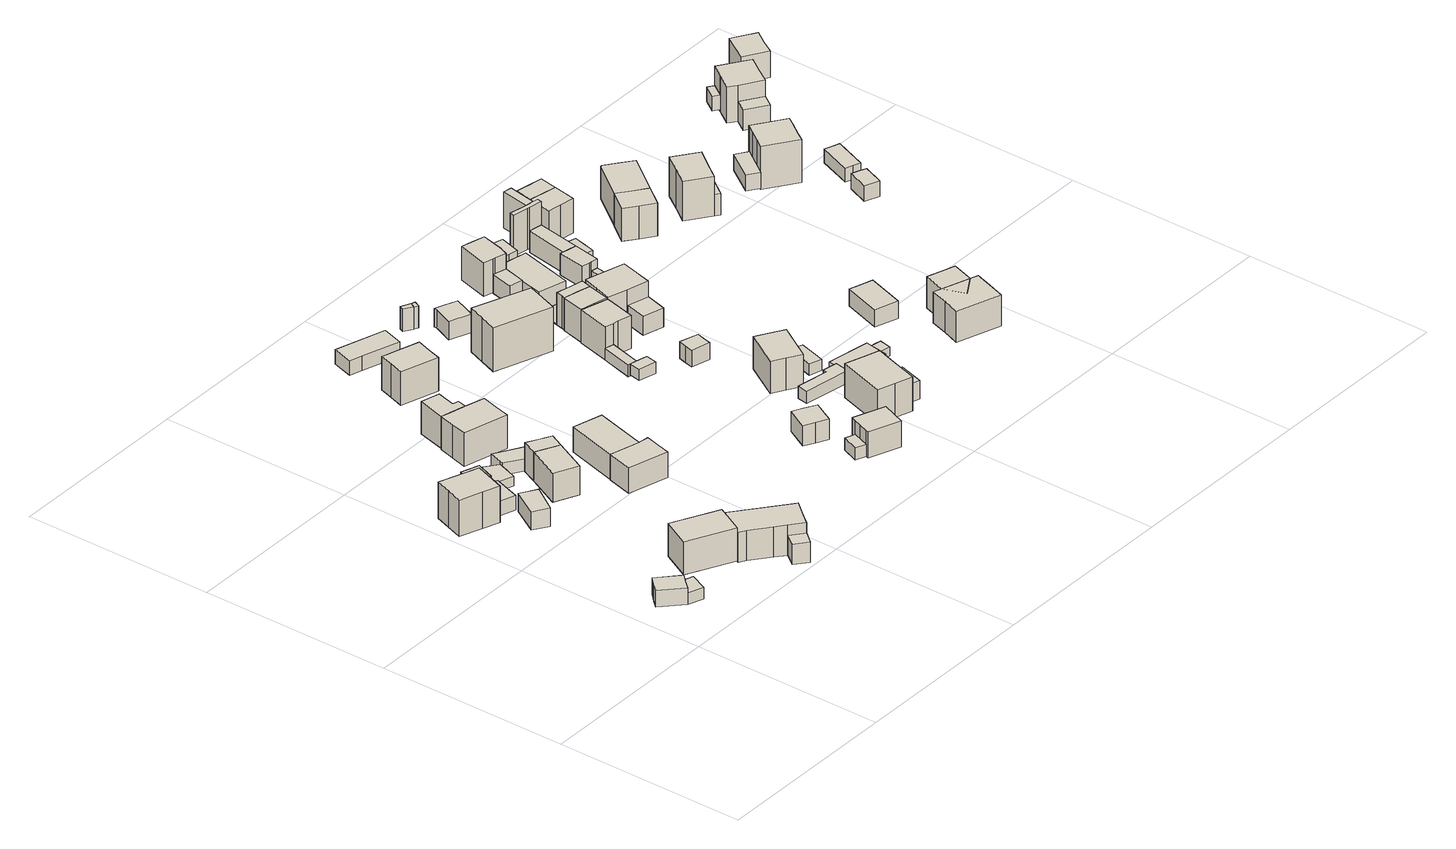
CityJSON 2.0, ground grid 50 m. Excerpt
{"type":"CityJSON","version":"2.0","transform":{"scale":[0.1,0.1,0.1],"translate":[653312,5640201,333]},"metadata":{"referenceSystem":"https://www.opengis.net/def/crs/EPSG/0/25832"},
"CityObjects":{
"building1":{"type":"Building","attributes":{"Gemeindeschluessel":"16071059","function":"31001_9998"},"address":[{"country":"Deutschland","locality":"Nauendorf"}],"children":["building1-1","building1-2"]},
"building1-1":{"type":"BuildingPart","attributes":{"BezugspunktDach":"1000","measuredHeight":4.4},"parents":["building1"],"geometry":[{"type":"Solid","lod":"1","boundaries":[[[[0,1,2,3,4,5]],[[6,7,8,9,10,11]],[[6,11,5,4]],[[7,6,4,3]],[[8,7,3,2]],[[9,8,2,1]],[[10,9,1,0]],[[11,10,0,5]]]]}]},
"building1-2":{"type":"BuildingPart","attributes":{"BezugspunktDach":"1000","measuredHeight":3.12},"parents":["building1"],"geometry":[{"type":"Solid","lod":"1","boundaries":[[[[12,13,14,15]],[[8,16,17,10]],[[8,10,15,14]],[[16,8,14,13]],[[17,16,13,12]],[[10,17,12,15]]]]}]},
"building2":{"type":"Building","attributes":{"Gemeindeschluessel":"16071059","BezugspunktDach":"1000","function":"31001_1000","measuredHeight":9.68},"address":[{"country":"Deutschland","locality":"Nauendorf"},{"country":"Deutschland","locality":"Nauendorf","thoroughfareNumber":"64","thoroughfareName":"Im Dorfe"}],"geometry":[{"type":"Solid","lod":"1","boundaries":[[[[18,19,20,21,22,23,24]],[[25,26,27,28,29,30,31]],[[25,31,24,23]],[[26,25,23,22]],[[27,26,22,21]],[[28,27,21,20]],[[29,28,20,19]],[[30,29,19,18]],[[31,30,18,24]]]]}]},
"building3":{"type":"Building","attributes":{"Gemeindeschluessel":"16071059","BezugspunktDach":"1000","function":"31001_1000","measuredHeight":8.78},"address":[{"country":"Deutschland","locality":"Nauendorf"},{"country":"Deutschland","locality":"Nauendorf","thoroughfareNumber":"36","thoroughfareName":"Im Dorfe"}],"geometry":[{"type":"Solid","lod":"1","boundaries":[[[[32,33,34,35]],[[36,37,38,39]],[[36,39,35,34]],[[37,36,34,33]],[[38,37,33,32]],[[39,38,32,35]]]]}]},
"building4":{"type":"Building","attributes":{"Gemeindeschluessel":"16071059","BezugspunktDach":"1000","function":"31001_1310","measuredHeight":4.95},"address":[{"country":"Deutschland","locality":"Nauendorf"}],"geometry":[{"type":"Solid","lod":"1","boundaries":[[[[40,41,42,43,44]],[[45,46,47,48,49]],[[45,49,44,43]],[[46,45,43,42]],[[47,46,42,41]],[[48,47,41,40]],[[49,48,40,44]]]]}]},
"building5":{"type":"Building","attributes":{"Gemeindeschluessel":"16071059","BezugspunktDach":"1000","function":"31001_9998","measuredHeight":3.92},"address":[{"country":"Deutschland","locality":"Nauendorf"}],"geometry":[{"type":"Solid","lod":"1","boundaries":[[[[50,51,52,53,54]],[[55,56,57,58,59]],[[55,59,54,53]],[[56,55,53,52]],[[57,56,52,51]],[[58,57,51,50]],[[59,58,50,54]]]]}]},
"building6":{"type":"Building","attributes":{"Gemeindeschluessel":"16071059","BezugspunktDach":"1000","function":"31001_9998","measuredHeight":3.1},"address":[{"country":"Deutschland","locality":"Nauendorf"}],"geometry":[{"type":"Solid","lod":"1","boundaries":[[[[60,61,62,63]],[[64,65,66,67]],[[64,67,63,62]],[[65,64,62,61]],[[66,65,61,60]],[[67,66,60,63]]]]}]},
"building7":{"type":"Building","attributes":{"Gemeindeschluessel":"16071059","function":"31001_9998"},"address":[{"country":"Deutschland","locality":"Nauendorf"},{"country":"Deutschland","locality":"Nauendorf","thoroughfareNumber":"37","thoroughfareName":"Im Dorfe"}],"children":["building7-1","building7-2"]},
"building7-1":{"type":"BuildingPart","attributes":{"BezugspunktDach":"1000","measuredHeight":8.12},"parents":["building7"],"geometry":[{"type":"Solid","lod":"1","boundaries":[[[[68,69,70,71,72,73,74,75,76,77,78]],[[79,80,81,82,83,84,85,86,87,88,89]],[[79,89,78,77]],[[80,79,77,76]],[[81,80,76,75]],[[82,81,75,74]],[[83,82,74,73]],[[84,83,73,72]],[[85,84,72,71]],[[86,85,71,70]],[[87,86,70,69]],[[88,87,69,68]],[[89,88,68,78]]]]}]},
"building7-2":{"type":"BuildingPart","attributes":{"BezugspunktDach":"1000","measuredHeight":5.4},"parents":["building7"],"geometry":[{"type":"Solid","lod":"1","boundaries":[[[[90,91,92,93]],[[86,85,94,95]],[[86,95,93,92]],[[85,86,92,91]],[[94,85,91,90]],[[95,94,90,93]]]]}]},
"building8":{"type":"Building","attributes":{"Gemeindeschluessel":"16071059","BezugspunktDach":"1000","function":"31001_9998","measuredHeight":2.57},"address":[{"country":"Deutschland","locality":"Nauendorf"}],"geometry":[{"type":"Solid","lod":"1","boundaries":[[[[96,97,98,99,100,101]],[[66,65,102,103,104,105]],[[66,105,101,100]],[[65,66,100,99]],[[102,65,99,98]],[[103,102,98,97]],[[104,103,97,96]],[[105,104,96,101]]]]}]},
"building9":{"type":"Building","attributes":{"Gemeindeschluessel":"16071059","BezugspunktDach":"1000","function":"31001_1000","measuredHeight":7.71},"address":[{"country":"Deutschland","locality":"Nauendorf"},{"country":"Deutschland","locality":"Nauendorf","thoroughfareNumber":"34","thoroughfareName":"Im Dorfe"}],"geometry":[{"type":"Solid","lod":"1","boundaries":[[[[106,107,108,109,110]],[[111,112,113,114,115]],[[111,115,110,109]],[[112,111,109,108]],[[113,112,108,107]],[[114,113,107,106]],[[115,114,106,110]]]]}]},
"building10":{"type":"Building","attributes":{"Gemeindeschluessel":"16071059","BezugspunktDach":"1000","function":"31001_1000","measuredHeight":7.71},"address":[{"country":"Deutschland","locality":"Nauendorf"}],"geometry":[{"type":"Solid","lod":"1","boundaries":[[[[108,107,116,117,118,119,109]],[[120,121,122,123,113,112,111]],[[120,111,109,119]],[[121,120,119,118]],[[122,121,118,117]],[[123,122,117,116]],[[113,123,116,107]],[[112,113,107,108]],[[111,112,108,109]]]]}]},
"building11":{"type":"Building","attributes":{"Gemeindeschluessel":"16071059","BezugspunktDach":"1000","function":"31001_9998","measuredHeight":3.24},"address":[{"country":"Deutschland","locality":"Nauendorf"}],"geometry":[{"type":"Solid","lod":"1","boundaries":[[[[124,125,126,127,128,129]],[[130,131,132,133,134,135]],[[130,135,129,128]],[[131,130,128,127]],[[132,131,127,126]],[[133,132,126,125]],[[134,133,125,124]],[[135,134,124,129]]]]}]},
"building12":{"type":"Building","attributes":{"Gemeindeschluessel":"16071059","BezugspunktDach":"1000","function":"31001_9998","measuredHeight":8.87},"address":[{"country":"Deutschland","locality":"Nauendorf"},{"country":"Deutschland","locality":"Nauendorf","thoroughfareNumber":"60","thoroughfareName":"Im Dorfe"}],"geometry":[{"type":"Solid","lod":"1","boundaries":[[[[136,137,138,139,140,141,142]],[[143,144,145,146,147,148,149]],[[143,149,142,141]],[[144,143,141,140]],[[145,144,140,139]],[[146,145,139,138]],[[147,146,138,137]],[[148,147,137,136]],[[149,148,136,142]]]]}]},
"building13":{"type":"Building","attributes":{"Gemeindeschluessel":"16071059","BezugspunktDach":"1000","function":"31001_9998","measuredHeight":8.6},"address":[{"country":"Deutschland","locality":"Nauendorf"}],"geometry":[{"type":"Solid","lod":"1","boundaries":[[[[150,139,151,152,153,154,155,140]],[[156,157,158,159,160,161,162,163]],[[156,163,140,155]],[[157,156,155,154]],[[158,157,154,153]],[[159,158,153,152]],[[160,159,152,151]],[[161,160,151,139]],[[162,161,139,150]],[[163,162,150,140]]]]}]},
"building14":{"type":"Building","attributes":{"Gemeindeschluessel":"16071059","BezugspunktDach":"1000","function":"31001_3072","measuredHeight":6.75},"address":[{"country":"Deutschland","locality":"Nauendorf"}],"geometry":[{"type":"Solid","lod":"1","boundaries":[[[[164,165,166,167,168,169]],[[170,171,172,173,174,175]],[[170,175,169,168]],[[171,170,168,167]],[[172,171,167,166]],[[173,172,166,165]],[[174,173,165,164]],[[175,174,164,169]]]]}]},
"building15":{"type":"Building","attributes":{"Gemeindeschluessel":"16071059","BezugspunktDach":"1000","function":"31001_9998","measuredHeight":6.71},"address":[{"country":"Deutschland","locality":"Nauendorf"}],"geometry":[{"type":"Solid","lod":"1","boundaries":[[[[167,176,177,168]],[[178,179,180,181]],[[178,181,168,177]],[[179,178,177,176]],[[180,179,176,167]],[[181,180,167,168]]]]}]},
"building16":{"type":"Building","attributes":{"Gemeindeschluessel":"16071059","function":"31001_9998"},"address":[{"country":"Deutschland","locality":"Nauendorf"},{"country":"Deutschland","locality":"Nauendorf","thoroughfareNumber":"59","thoroughfareName":"Im Dorfe"}],"children":["building16-1","building16-2"]},
"building16-1":{"type":"BuildingPart","attributes":{"BezugspunktDach":"1000","measuredHeight":8.9},"parents":["building16"],"geometry":[{"type":"Solid","lod":"1","boundaries":[[[[182,183,184,185,186,187,188,189]],[[190,191,192,193,194,195,196,197]],[[190,197,189,188]],[[191,190,188,187]],[[192,191,187,186]],[[193,192,186,185]],[[194,193,185,184]],[[195,194,184,183]],[[196,195,183,182]],[[197,196,182,189]]]]}]},
"building16-2":{"type":"BuildingPart","attributes":{"BezugspunktDach":"1000","measuredHeight":4.1},"parents":["building16"],"geometry":[{"type":"Solid","lod":"1","boundaries":[[[[198,199,200,201]],[[202,203,194,193]],[[202,193,201,200]],[[203,202,200,199]],[[194,203,199,198]],[[193,194,198,201]]]]}]},
"building17":{"type":"Building","attributes":{"Gemeindeschluessel":"16071059","BezugspunktDach":"1000","function":"31001_9998","measuredHeight":3.93},"address":[{"country":"Deutschland","locality":"Nauendorf"}],"geometry":[{"type":"Solid","lod":"1","boundaries":[[[[204,205,206,207,208]],[[209,210,211,212,213]],[[209,213,208,207]],[[210,209,207,206]],[[211,210,206,205]],[[212,211,205,204]],[[213,212,204,208]]]]}]},
"building18":{"type":"Building","attributes":{"Gemeindeschluessel":"16071059","BezugspunktDach":"1000","function":"31001_9998","measuredHeight":3.26},"address":[{"country":"Deutschland","locality":"Nauendorf"}],"geometry":[{"type":"Solid","lod":"1","boundaries":[[[[214,215,216,217]],[[218,219,220,221]],[[218,221,217,216]],[[219,218,216,215]],[[220,219,215,214]],[[221,220,214,217]]]]}]},
"building19":{"type":"Building","attributes":{"Gemeindeschluessel":"16071059","BezugspunktDach":"1000","function":"31001_9998","measuredHeight":5.38},"address":[{"country":"Deutschland","locality":"Nauendorf"}],"geometry":[{"type":"Solid","lod":"1","boundaries":[[[[222,223,224,225,226,227]],[[228,229,230,231,232,233]],[[228,233,227,226]],[[229,228,226,225]],[[230,229,225,224]],[[231,230,224,223]],[[232,231,223,222]],[[233,232,222,227]]]]}]},
"building20":{"type":"Building","attributes":{"Gemeindeschluessel":"16071059","BezugspunktDach":"1000","function":"31001_9998","measuredHeight":7.01},"address":[{"country":"Deutschland","locality":"Nauendorf"}],"geometry":[{"type":"Solid","lod":"1","boundaries":[[[[234,235,236,237,238,239,240,241]],[[242,243,244,245,246,247,248,249]],[[242,249,241,240]],[[243,242,240,239]],[[244,243,239,238]],[[245,244,238,237]],[[246,245,237,236]],[[247,246,236,235]],[[248,247,235,234]],[[249,248,234,241]]]]}]},
"building21":{"type":"Building","attributes":{"Gemeindeschluessel":"16071059","BezugspunktDach":"1000","function":"31001_9998","measuredHeight":6},"address":[{"country":"Deutschland","locality":"Nauendorf"}],"geometry":[{"type":"Solid","lod":"1","boundaries":[[[[250,251,252,253]],[[254,255,256,257]],[[254,257,253,252]],[[255,254,252,251]],[[256,255,251,250]],[[257,256,250,253]]]]}]},
"building22":{"type":"Building","attributes":{"Gemeindeschluessel":"16071059","BezugspunktDach":"1000","function":"31001_9998","measuredHeight":11.65},"address":[{"country":"Deutschland","locality":"Nauendorf"},{"country":"Deutschland","locality":"Nauendorf","thoroughfareNumber":"27","thoroughfareName":"Karl-Lippold-Straße"}],"geometry":[{"type":"Solid","lod":"1","boundaries":[[[[258,259,260,261,262]],[[263,264,265,266,267]],[[263,267,262,261]],[[264,263,261,260]],[[265,264,260,259]],[[266,265,259,258]],[[267,266,258,262]]]]}]},
"building23":{"type":"Building","attributes":{"Gemeindeschluessel":"16071059","BezugspunktDach":"1000","function":"31001_1000","measuredHeight":5.96},"address":[{"country":"Deutschland","locality":"Nauendorf"}],"geometry":[{"type":"Solid","lod":"1","boundaries":[[[[268,269,251,250]],[[270,271,272,273]],[[270,273,250,251]],[[271,270,251,269]],[[272,271,269,268]],[[273,272,268,250]]]]}]},
"building24":{"type":"Building","attributes":{"Gemeindeschluessel":"16071059","BezugspunktDach":"1000","function":"31001_9998","measuredHeight":3},"address":[{"country":"Deutschland","locality":"Nauendorf"}],"geometry":[{"type":"Solid","lod":"1","boundaries":[[[[274,275,276,277,278]],[[279,280,281,282,283]],[[279,283,278,277]],[[280,279,277,276]],[[281,280,276,275]],[[282,281,275,274]],[[283,282,274,278]]]]}]},
"building25":{"type":"Building","attributes":{"Gemeindeschluessel":"16071059","BezugspunktDach":"1000","function":"31001_1310","measuredHeight":4.99},"address":[{"country":"Deutschland","locality":"Nauendorf"}],"geometry":[{"type":"Solid","lod":"1","boundaries":[[[[284,285,286,287,288,289]],[[290,291,292,293,294,295]],[[290,295,289,288]],[[291,290,288,287]],[[292,291,287,286]],[[293,292,286,285]],[[294,293,285,284]],[[295,294,284,289]]]]}]},
"building26":{"type":"Building","attributes":{"Gemeindeschluessel":"16071059","BezugspunktDach":"1000","function":"31001_9998","measuredHeight":3.12},"address":[{"country":"Deutschland","locality":"Nauendorf"}],"geometry":[{"type":"Solid","lod":"1","boundaries":[[[[277,296,276,297,298,299,300]],[[301,302,303,304,305,306,307]],[[301,307,300,299]],[[302,301,299,298]],[[303,302,298,297]],[[304,303,297,276]],[[305,304,276,296]],[[306,305,296,277]],[[307,306,277,300]]]]}]},
"building27":{"type":"Building","attributes":{"Gemeindeschluessel":"16071059","BezugspunktDach":"1000","function":"31001_9998","measuredHeight":8.87},"address":[{"country":"Deutschland","locality":"Nauendorf"}],"geometry":[{"type":"Solid","lod":"1","boundaries":[[[[308,309,310,311,312,313,314]],[[315,316,317,318,319,320,321]],[[315,321,314,313]],[[316,315,313,312]],[[317,316,312,311]],[[318,317,311,310]],[[319,318,310,309]],[[320,319,309,308]],[[321,320,308,314]]]]}]},
"building28":{"type":"Building","attributes":{"Gemeindeschluessel":"16071059","BezugspunktDach":"1000","function":"31001_9998","measuredHeight":9.08},"address":[{"country":"Deutschland","locality":"Nauendorf"},{"country":"Deutschland","locality":"Nauendorf","thoroughfareNumber":"32","thoroughfareName":"Im Dorfe"}],"geometry":[{"type":"Solid","lod":"1","boundaries":[[[[322,323,324,325,326,327,328,329,330]],[[331,332,333,334,335,336,337,338,339]],[[331,339,330,329]],[[332,331,329,328]],[[333,332,328,327]],[[334,333,327,326]],[[335,334,326,325]],[[336,335,325,324]],[[337,336,324,323]],[[338,337,323,322]],[[339,338,322,330]]]]}]},
"building29":{"type":"Building","attributes":{"Gemeindeschluessel":"16071059","BezugspunktDach":"1000","function":"31001_9998","measuredHeight":3.28},"address":[{"country":"Deutschland","locality":"Nauendorf"}],"geometry":[{"type":"Solid","lod":"1","boundaries":[[[[340,341,342,343,344,345]],[[346,347,348,349,350,351]],[[346,351,345,344]],[[347,346,344,343]],[[348,347,343,342]],[[349,348,342,341]],[[350,349,341,340]],[[351,350,340,345]]]]}]},
"building30":{"type":"Building","attributes":{"Gemeindeschluessel":"16071059","BezugspunktDach":"1000","function":"31001_9998","measuredHeight":8.68},"address":[{"country":"Deutschland","locality":"Nauendorf"},{"country":"Deutschland","locality":"Nauendorf","thoroughfareNumber":"57","thoroughfareName":"Im Dorfe"}],"geometry":[{"type":"Solid","lod":"1","boundaries":[[[[352,353,354,355,356,357,358]],[[359,360,361,362,363,364,365]],[[359,365,358,357]],[[360,359,357,356]],[[361,360,356,355]],[[362,361,355,354]],[[363,362,354,353]],[[364,363,353,352]],[[365,364,352,358]]]]}]},
"building31":{"type":"Building","attributes":{"Gemeindeschluessel":"16071059","BezugspunktDach":"1000","function":"31001_9998","measuredHeight":4.51},"address":[{"country":"Deutschland","locality":"Nauendorf"}],"geometry":[{"type":"Solid","lod":"1","boundaries":[[[[366,367,368,369,370,371]],[[372,373,374,375,376,377]],[[372,377,371,370]],[[373,372,370,369]],[[374,373,369,368]],[[375,374,368,367]],[[376,375,367,366]],[[377,376,366,371]]]]}]},
"building32":{"type":"Building","attributes":{"Gemeindeschluessel":"16071059","BezugspunktDach":"1000","function":"31001_1000","measuredHeight":8.83},"address":[{"country":"Deutschland","locality":"Nauendorf"}],"geometry":[{"type":"Solid","lod":"1","boundaries":[[[[378,379,380,381,382,383]],[[384,385,386,387,388,389]],[[384,389,383,382]],[[385,384,382,381]],[[386,385,381,380]],[[387,386,380,379]],[[388,387,379,378]],[[389,388,378,383]]]]}]},
"building33":{"type":"Building","attributes":{"Gemeindeschluessel":"16071059","BezugspunktDach":"1000","function":"31001_9998","measuredHeight":4.93},"address":[{"country":"Deutschland","locality":"Nauendorf"}],"geometry":[{"type":"Solid","lod":"1","boundaries":[[[[390,391,392,393,394]],[[395,396,397,398,399]],[[395,399,394,393]],[[396,395,393,392]],[[397,396,392,391]],[[398,397,391,390]],[[399,398,390,394]]]]}]},
"building34":{"type":"Building","attributes":{"Gemeindeschluessel":"16071059","function":"31001_9998"},"address":[{"country":"Deutschland","locality":"Nauendorf"}],"children":["building34-1","building34-2"]},
"building34-1":{"type":"BuildingPart","attributes":{"BezugspunktDach":"1000","measuredHeight":8.62},"parents":["building34"],"geometry":[{"type":"Solid","lod":"1","boundaries":[[[[381,380,400,401,402,403,382]],[[404,405,406,407,408,409,410]],[[404,410,382,403]],[[405,404,403,402]],[[406,405,402,401]],[[407,406,401,400]],[[408,407,400,380]],[[409,408,380,381]],[[410,409,381,382]]]]}]},
"building34-2":{"type":"BuildingPart","attributes":{"BezugspunktDach":"1000","measuredHeight":0.25},"parents":["building34"],"geometry":[{"type":"Solid","lod":"1","boundaries":[[[[411,412,413,414]],[[415,416,407,405]],[[415,405,414,413]],[[416,415,413,412]],[[407,416,412,411]],[[405,407,411,414]]]]}]},
"building35":{"type":"Building","attributes":{"Gemeindeschluessel":"16071059","BezugspunktDach":"1000","function":"31001_9998","measuredHeight":3.02},"address":[{"country":"Deutschland","locality":"Nauendorf"}],"geometry":[{"type":"Solid","lod":"1","boundaries":[[[[417,418,419,420,421,422]],[[423,424,425,426,427,428]],[[423,428,422,421]],[[424,423,421,420]],[[425,424,420,419]],[[426,425,419,418]],[[427,426,418,417]],[[428,427,417,422]]]]}]},
"building36":{"type":"Building","attributes":{"Gemeindeschluessel":"16071059","BezugspunktDach":"1000","function":"31001_1310","measuredHeight":5.06},"address":[{"country":"Deutschland","locality":"Nauendorf"}],"geometry":[{"type":"Solid","lod":"1","boundaries":[[[[429,430,431,432]],[[433,434,435,436]],[[433,436,432,431]],[[434,433,431,430]],[[435,434,430,429]],[[436,435,429,432]]]]}]},
"building37":{"type":"Building","attributes":{"Gemeindeschluessel":"16071059","function":"31001_9998"},"address":[{"country":"Deutschland","locality":"Nauendorf"}],"children":["building37-1","building37-2"]},
"building37-1":{"type":"BuildingPart","attributes":{"BezugspunktDach":"1000","measuredHeight":9.11},"parents":["building37"],"geometry":[{"type":"Solid","lod":"1","boundaries":[[[[437,438,439,440,441,442,443,444]],[[445,446,447,448,449,450,451,452]],[[445,452,444,443]],[[446,445,443,442]],[[447,446,442,441]],[[448,447,441,440]],[[449,448,440,439]],[[450,449,439,438]],[[451,450,438,437]],[[452,451,437,444]]]]}]},
"building37-2":{"type":"BuildingPart","attributes":{"BezugspunktDach":"1000","measuredHeight":5.05},"parents":["building37"],"geometry":[{"type":"Solid","lod":"1","boundaries":[[[[453,454,455,456]],[[451,450,457,458]],[[451,458,456,455]],[[450,451,455,454]],[[457,450,454,453]],[[458,457,453,456]]]]}]},
"building38":{"type":"Building","attributes":{"Gemeindeschluessel":"16071059","BezugspunktDach":"1000","function":"31001_1000","measuredHeight":9},"address":[{"country":"Deutschland","locality":"Nauendorf"}],"geometry":[{"type":"Solid","lod":"1","boundaries":[[[[459,460,461,462,463,464,465,466,467,468]],[[469,470,471,472,473,474,475,476,477,478]],[[469,478,468,467]],[[470,469,467,466]],[[471,470,466,465]],[[472,471,465,464]],[[473,472,464,463]],[[474,473,463,462]],[[475,474,462,461]],[[476,475,461,460]],[[477,476,460,459]],[[478,477,459,468]]]]}]},
"building39":{"type":"Building","attributes":{"Gemeindeschluessel":"16071059","BezugspunktDach":"1000","function":"31001_9998","measuredHeight":2.81},"address":[{"country":"Deutschland","locality":"Nauendorf"}],"geometry":[{"type":"Solid","lod":"1","boundaries":[[[[479,480,481,482,483,484,485]],[[486,487,488,489,490,491,492]],[[486,492,485,484]],[[487,486,484,483]],[[488,487,483,482]],[[489,488,482,481]],[[490,489,481,480]],[[491,490,480,479]],[[492,491,479,485]]]]}]},
"building40":{"type":"Building","attributes":{"Gemeindeschluessel":"16071059","BezugspunktDach":"1000","function":"31001_9998","measuredHeight":5.32},"address":[{"country":"Deutschland","locality":"Nauendorf"}],"geometry":[{"type":"Solid","lod":"1","boundaries":[[[[493,494,495,496,497,498,499]],[[500,501,502,503,504,505,506]],[[500,506,499,498]],[[501,500,498,497]],[[502,501,497,496]],[[503,502,496,495]],[[504,503,495,494]],[[505,504,494,493]],[[506,505,493,499]]]]}]},
"building41":{"type":"Building","attributes":{"Gemeindeschluessel":"16071059","BezugspunktDach":"1000","function":"31001_9998","measuredHeight":6.3},"address":[{"country":"Deutschland","locality":"Nauendorf"}],"geometry":[{"type":"Solid","lod":"1","boundaries":[[[[507,508,509,510,511,512,513]],[[514,515,516,517,518,519,520]],[[514,520,513,512]],[[515,514,512,511]],[[516,515,511,510]],[[517,516,510,509]],[[518,517,509,508]],[[519,518,508,507]],[[520,519,507,513]]]]}]},
"building42":{"type":"Building","attributes":{"Gemeindeschluessel":"16071059","BezugspunktDach":"1000","function":"31001_9998","measuredHeight":2.42},"address":[{"country":"Deutschland","locality":"Nauendorf"}],"geometry":[{"type":"Solid","lod":"1","boundaries":[[[[521,522,523,524,525]],[[489,526,527,528,490]],[[489,490,525,524]],[[526,489,524,523]],[[527,526,523,522]],[[528,527,522,521]],[[490,528,521,525]]]]}]},
"building43":{"type":"Building","attributes":{"Gemeindeschluessel":"16071059","BezugspunktDach":"1000","function":"31001_9998","measuredHeight":3.66},"address":[{"country":"Deutschland","locality":"Nauendorf"}],"geometry":[{"type":"Solid","lod":"1","boundaries":[[[[529,530,531,532]],[[533,534,535,536]],[[533,536,532,531]],[[534,533,531,530]],[[535,534,530,529]],[[536,535,529,532]]]]}]},
"building44":{"type":"Building","attributes":{"Gemeindeschluessel":"16071059","function":"31001_9998"},"address":[{"country":"Deutschland","locality":"Nauendorf"}],"children":["building44-1","building44-2"]},
"building44-1":{"type":"BuildingPart","attributes":{"BezugspunktDach":"1000","measuredHeight":5.63},"parents":["building44"],"geometry":[{"type":"Solid","lod":"1","boundaries":[[[[537,538,539,540,541,542]],[[543,544,545,546,547,548]],[[543,548,542,541]],[[544,543,541,540]],[[545,544,540,539]],[[546,545,539,538]],[[547,546,538,537]],[[548,547,537,542]]]]}]},
"building44-2":{"type":"BuildingPart","attributes":{"BezugspunktDach":"1000","measuredHeight":5.67},"parents":["building44"],"geometry":[{"type":"Solid","lod":"1","boundaries":[[[[549,550,551,538,552,542,553,554]],[[555,548,556,546,557,558,559,560]],[[555,560,554,553]],[[548,555,553,542]],[[556,548,542,552]],[[546,556,552,538]],[[557,546,538,551]],[[558,557,551,550]],[[559,558,550,549]],[[560,559,549,554]]]]}]},
"building45":{"type":"Building","attributes":{"Gemeindeschluessel":"16071059","BezugspunktDach":"1000","function":"31001_1000","measuredHeight":3.31},"address":[{"country":"Deutschland","locality":"Nauendorf"}],"geometry":[{"type":"Solid","lod":"1","boundaries":[[[[561,562,563,564,565]],[[566,567,568,569,570]],[[566,570,565,564]],[[567,566,564,563]],[[568,567,563,562]],[[569,568,562,561]],[[570,569,561,565]]]]}]},
"building46":{"type":"Building","attributes":{"Gemeindeschluessel":"16071059","function":"31001_1000"},"address":[{"country":"Deutschland","locality":"Nauendorf"}],"children":["building46-1","building46-2"]},
"building46-1":{"type":"BuildingPart","attributes":{"BezugspunktDach":"1000","measuredHeight":9.61},"parents":["building46"],"geometry":[{"type":"Solid","lod":"1","boundaries":[[[[571,572,573,574]],[[575,576,577,578]],[[575,578,574,573]],[[576,575,573,572]],[[577,576,572,571]],[[578,577,571,574]]]]}]},
"building46-2":{"type":"BuildingPart","attributes":{"BezugspunktDach":"1000","measuredHeight":10.99},"parents":["building46"],"geometry":[{"type":"Solid","lod":"1","boundaries":[[[[579,580,581,582,583,584,585,586,587]],[[588,589,590,578,577,591,592,593,594]],[[588,594,587,586]],[[589,588,586,585]],[[590,589,585,584]],[[578,590,584,583]],[[577,578,583,582]],[[591,577,582,581]],[[592,591,581,580]],[[593,592,580,579]],[[594,593,579,587]]]]}]},
"building47":{"type":"Building","attributes":{"Gemeindeschluessel":"16071059","BezugspunktDach":"1000","function":"31001_2463","measuredHeight":4.63},"address":[{"country":"Deutschland","locality":"Nauendorf"}],"geometry":[{"type":"Solid","lod":"1","boundaries":[[[[595,596,597,598,599]],[[600,601,602,603,604]],[[600,604,599,598]],[[601,600,598,597]],[[602,601,597,596]],[[603,602,596,595]],[[604,603,595,599]]]]}]},
"building48":{"type":"Building","attributes":{"Gemeindeschluessel":"16071059","BezugspunktDach":"1000","function":"31001_1000","measuredHeight":9.21},"address":[{"country":"Deutschland","locality":"Nauendorf"}],"geometry":[{"type":"Solid","lod":"1","boundaries":[[[[605,606,607,608,609,610]],[[611,612,613,614,615,616]],[[611,616,610,609]],[[612,611,609,608]],[[613,612,608,607]],[[614,613,607,606]],[[615,614,606,605]],[[616,615,605,610]]]]}]},
"building49":{"type":"Building","attributes":{"Gemeindeschluessel":"16071059","BezugspunktDach":"1000","function":"31001_1000","measuredHeight":8.8},"address":[{"country":"Deutschland","locality":"Nauendorf"},{"country":"Deutschland","locality":"Nauendorf","thoroughfareNumber":"30","thoroughfareName":"Karl-Lippold-Straße"}],"geometry":[{"type":"Solid","lod":"1","boundaries":[[[[608,607,617,618,619,609]],[[620,621,622,623,624,625]],[[620,625,609,619]],[[621,620,619,618]],[[622,621,618,617]],[[623,622,617,607]],[[624,623,607,608]],[[625,624,608,609]]]]}]},
"building50":{"type":"Building","attributes":{"Gemeindeschluessel":"16071059","function":"31001_1000"},"address":[{"country":"Deutschland","locality":"Nauendorf"},{"country":"Deutschland","locality":"Nauendorf","thoroughfareNumber":"1","thoroughfareName":"Steinweg"}],"children":["building50-1","building50-2"]},
"building50-1":{"type":"BuildingPart","attributes":{"BezugspunktDach":"1000","measuredHeight":8.34},"parents":["building50"],"geometry":[{"type":"Solid","lod":"1","boundaries":[[[[626,627,628,629,630,631,632,633]],[[634,635,636,637,638,639,640,641]],[[634,641,633,632]],[[635,634,632,631]],[[636,635,631,630]],[[637,636,630,629]],[[638,637,629,628]],[[639,638,628,627]],[[640,639,627,626]],[[641,640,626,633]]]]}]},
"building50-2":{"type":"BuildingPart","attributes":{"BezugspunktDach":"1000","measuredHeight":8.34},"parents":["building50"],"geometry":[{"type":"Solid","lod":"1","boundaries":[[[[642,629,643,644,645,630]],[[646,647,648,637,649,636]],[[646,636,630,645]],[[647,646,645,644]],[[648,647,644,643]],[[637,648,643,629]],[[649,637,629,642]],[[636,649,642,630]]]]}]},
"building51":{"type":"Building","attributes":{"Gemeindeschluessel":"16071059","BezugspunktDach":"1000","function":"31001_2000","measuredHeight":8.82},"address":[{"country":"Deutschland","locality":"Nauendorf"}],"geometry":[{"type":"Solid","lod":"1","boundaries":[[[[650,651,652,653,654,655]],[[656,657,658,659,660,661]],[[656,661,655,654]],[[657,656,654,653]],[[658,657,653,652]],[[659,658,652,651]],[[660,659,651,650]],[[661,660,650,655]]]]}]},
"building52":{"type":"Building","attributes":{"Gemeindeschluessel":"16071059","BezugspunktDach":"1000","function":"31001_2000","measuredHeight":8.69},"address":[{"country":"Deutschland","locality":"Nauendorf"}],"geometry":[{"type":"Solid","lod":"1","boundaries":[[[[653,652,662,663,664,665,654]],[[666,667,668,669,670,671,672]],[[666,672,654,665]],[[667,666,665,664]],[[668,667,664,663]],[[669,668,663,662]],[[670,669,662,652]],[[671,670,652,653]],[[672,671,653,654]]]]}]},
"building53":{"type":"Building","attributes":{"Gemeindeschluessel":"16071059","function":"31001_9998"},"address":[{"country":"Deutschland","locality":"Nauendorf"},{"country":"Deutschland","locality":"Nauendorf","thoroughfareNumber":"30a","thoroughfareName":"Karl-Lippold-Straße"}],"children":["building53-1","building53-2"]},
"building53-1":{"type":"BuildingPart","attributes":{"BezugspunktDach":"1000","measuredHeight":10.47},"parents":["building53"],"geometry":[{"type":"Solid","lod":"1","boundaries":[[[[673,674,675,676,677,678]],[[679,680,681,682,683,684]],[[679,684,678,677]],[[680,679,677,676]],[[681,680,676,675]],[[682,681,675,674]],[[683,682,674,673]],[[684,683,673,678]]]]}]},
"building53-2":{"type":"BuildingPart","attributes":{"BezugspunktDach":"1000","measuredHeight":5.74},"parents":["building53"],"geometry":[{"type":"Solid","lod":"1","boundaries":[[[[685,686,687,688]],[[689,690,691,683]],[[689,683,688,687]],[[690,689,687,686]],[[691,690,686,685]],[[683,691,685,688]]]]}]},
"building54":{"type":"Building","attributes":{"Gemeindeschluessel":"16071059","BezugspunktDach":"1000","function":"31001_1000","measuredHeight":4.3},"address":[{"country":"Deutschland","locality":"Nauendorf"}],"geometry":[{"type":"Solid","lod":"1","boundaries":[[[[692,693,694,695]],[[696,697,698,699]],[[696,699,695,694]],[[697,696,694,693]],[[698,697,693,692]],[[699,698,692,695]]]]}]},
"building55":{"type":"Building","attributes":{"Gemeindeschluessel":"16071059","BezugspunktDach":"1000","function":"31001_1000","measuredHeight":11.5},"address":[{"country":"Deutschland","locality":"Nauendorf"},{"country":"Deutschland","locality":"Nauendorf","thoroughfareNumber":"31","thoroughfareName":"Karl-Lippold-Straße"}],"geometry":[{"type":"Solid","lod":"1","boundaries":[[[[700,701,702,703,704,705,706,707,708]],[[709,710,711,712,713,714,715,716,717]],[[709,717,708,707]],[[710,709,707,706]],[[711,710,706,705]],[[712,711,705,704]],[[713,712,704,703]],[[714,713,703,702]],[[715,714,702,701]],[[716,715,701,700]],[[717,716,700,708]]]]}]},
"building56":{"type":"Building","attributes":{"Gemeindeschluessel":"16071059","BezugspunktDach":"1000","function":"31001_1310","measuredHeight":4.07},"address":[{"country":"Deutschland","locality":"Nauendorf"}],"geometry":[{"type":"Solid","lod":"1","boundaries":[[[[718,719,720,721,722]],[[723,724,725,726,727]],[[723,727,722,721]],[[724,723,721,720]],[[725,724,720,719]],[[726,725,719,718]],[[727,726,718,722]]]]}]},
"building57":{"type":"Building","attributes":{"Gemeindeschluessel":"16071059","BezugspunktDach":"1000","function":"31001_1000","measuredHeight":3.75},"address":[{"country":"Deutschland","locality":"Nauendorf"}],"geometry":[{"type":"Solid","lod":"1","boundaries":[[[[728,729,730,731,732,733]],[[734,735,736,737,738,739]],[[734,739,733,732]],[[735,734,732,731]],[[736,735,731,730]],[[737,736,730,729]],[[738,737,729,728]],[[739,738,728,733]]]]}]},
"building58":{"type":"Building","attributes":{"Gemeindeschluessel":"16071059","BezugspunktDach":"1000","function":"31001_1000","measuredHeight":5.52},"address":[{"country":"Deutschland","locality":"Nauendorf"},{"country":"Deutschland","locality":"Nauendorf","thoroughfareNumber":"61","thoroughfareName":"Karl-Lippold-Straße"}],"geometry":[{"type":"Solid","lod":"1","boundaries":[[[[740,741,742,743]],[[744,745,746,747]],[[744,747,743,742]],[[745,744,742,741]],[[746,745,741,740]],[[747,746,740,743]]]]}]},
"building59":{"type":"Building","attributes":{"Gemeindeschluessel":"16071059","BezugspunktDach":"1000","function":"31001_1000","measuredHeight":3.92},"address":[{"country":"Deutschland","locality":"Nauendorf"}],"geometry":[{"type":"Solid","lod":"1","boundaries":[[[[748,749,750,751]],[[752,753,754,755]],[[752,755,751,750]],[[753,752,750,749]],[[754,753,749,748]],[[755,754,748,751]]]]}]},
"building60":{"type":"Building","attributes":{"Gemeindeschluessel":"16071059","BezugspunktDach":"1000","function":"31001_1000","measuredHeight":9.69},"address":[{"country":"Deutschland","locality":"Nauendorf"}],"geometry":[{"type":"Solid","lod":"1","boundaries":[[[[756,757,758,759,760,761,762,763]],[[764,765,766,767,768,769,770,771]],[[764,771,763,762]],[[765,764,762,761]],[[766,765,761,760]],[[767,766,760,759]],[[768,767,759,758]],[[769,768,758,757]],[[770,769,757,756]],[[771,770,756,763]]]]}]},
"building61":{"type":"Building","attributes":{"Gemeindeschluessel":"16071059","BezugspunktDach":"1000","function":"31001_9998","measuredHeight":6.97},"address":[{"country":"Deutschland","locality":"Nauendorf"}],"geometry":[{"type":"Solid","lod":"1","boundaries":[[[[772,773,774,775,776]],[[777,778,779,780,781]],[[777,781,776,775]],[[778,777,775,774]],[[779,778,774,773]],[[780,779,773,772]],[[781,780,772,776]]]]}]}
},
"vertices":[
[107,114,64],[125,134,64],[143,153,64],[92,202,64],[73,183,64],[55,164,64],[73,183,20],[92,202,20],[143,153,20],[125,134,20],[107,114,20],[55,164,20],
[147,99,51],[168,145,51],[143,153,51],[107,114,51],[168,145,20],[147,99,20],
[65,660,121],[108,644,121],[123,685,121],[138,726,121],[37,763,121],[22,722,121],[7,681,121],[22,722,24],[37,763,24],[138,726,24],[123,685,24],[108,644,24],[65,660,24],[7,681,24],
[315,135,108],[352,208,108],[235,268,108],[197,195,108],[235,268,20],[352,208,20],[315,135,20],[197,195,20],
[167,548,71],[211,615,71],[190,628,71],[170,641,71],[129,572,71],[170,641,22],[190,628,22],[211,615,22],[167,548,22],[129,572,22],
[170,648,62],[194,718,62],[175,724,62],[157,731,62],[133,661,62],[157,731,23],[175,724,23],[194,718,23],[170,648,23],[133,661,23],
[209,748,53],[227,795,53],[181,811,53],[164,763,53],[181,811,22],[227,795,22],[209,748,22],[164,763,22],
[331,121,99],[379,82,99],[404,62,99],[437,35,99],[441,41,99],[462,67,99],[488,98,99],[352,208,99],[334,171,99],[315,135,99],[313,131,99],[315,135,18],[334,171,18],[352,208,18],[488,98,18],[462,67,18],[441,41,18],[437,35,18],[404,62,18],[379,82,18],[331,121,18],[313,131,18],
[412,5,72],[437,35,72],[404,62,72],[380,31,72],[412,5,18],[380,31,18],
[246,712,48],[262,758,48],[265,766,48],[227,795,48],[209,748,48],[202,728,48],[265,766,22],[262,758,22],[246,712,22],[202,728,22],
[308,575,99],[349,660,99],[319,675,99],[289,690,99],[247,604,99],[289,690,22],[319,675,22],[349,660,22],[308,575,22],[247,604,22],
[367,697,99],[357,702,99],[337,713,99],[307,729,99],[307,729,22],[337,713,22],[357,702,22],[367,697,22],
[307,729,56],[357,702,56],[375,741,56],[276,800,56],[265,766,56],[262,758,56],[265,766,23],[276,800,23],[375,741,23],[357,702,23],[307,729,23],[262,758,23],
[357,817,111],[368,858,111],[379,899,111],[328,913,111],[263,930,111],[251,889,111],[240,848,111],[251,889,22],[263,930,22],[328,913,22],[379,899,22],[368,858,22],[357,817,22],[240,848,22],
[287,923,111],[334,937,111],[318,941,111],[331,989,111],[306,996,111],[282,1002,111],[282,1002,25],[306,996,25],[331,989,25],[318,941,25],[334,937,25],[328,913,25],[287,923,25],[263,930,25],
[488,466,86],[498,502,86],[507,537,86],[480,541,86],[402,562,86],[384,495,86],[402,562,18],[480,541,18],[507,537,18],[498,502,18],[488,466,18],[384,495,18],
[516,674,86],[439,695,86],[439,695,19],[516,674,19],[480,541,19],[402,562,19],
[443,1078,114],[454,1114,114],[466,1150,114],[403,1170,114],[376,1178,114],[369,1181,114],[357,1145,114],[345,1108,114],[357,1145,25],[369,1181,25],[376,1178,25],[403,1170,25],[466,1150,25],[454,1114,25],[443,1078,25],[345,1108,25],
[466,1150,66],[471,1167,66],[408,1186,66],[403,1170,66],[408,1186,25],[471,1167,25],
[402,1262,65],[499,1231,65],[516,1285,65],[386,1325,65],[370,1272,65],[386,1325,26],[516,1285,26],[499,1231,26],[402,1262,26],[370,1272,26],
[831,173,47],[848,217,47],[821,226,47],[804,183,47],[821,226,15],[848,217,15],[831,173,15],[804,183,15],
[803,293,71],[832,278,71],[862,334,71],[834,350,71],[805,365,71],[775,308,71],[805,365,17],[834,350,17],[862,334,17],[832,278,17],[803,293,17],[775,308,17],
[910,135,84],[922,166,84],[934,198,84],[853,229,84],[848,217,84],[841,197,84],[831,173,84],[829,166,84],[831,173,14],[841,197,14],[848,217,14],[853,229,14],[934,198,14],[922,166,14],[910,135,14],[829,166,14],
[601,1271,89],[608,1284,89],[584,1295,89],[579,1285,89],[584,1295,29],[608,1284,29],[601,1271,29],[579,1285,29],
[731,978,139],[763,1065,139],[616,1120,139],[599,1076,139],[583,1032,139],[599,1076,22],[616,1120,22],[763,1065,22],[731,978,22],[583,1032,22],
[611,1265,89],[618,1280,89],[608,1284,30],[618,1280,30],[611,1265,30],[601,1271,30],
[801,743,51],[807,773,51],[778,780,51],[761,784,51],[755,754,51],[761,784,21],[778,780,21],[807,773,21],[801,743,21],[755,754,21],
[672,1163,77],[695,1220,77],[660,1234,77],[639,1242,77],[639,1235,77],[617,1185,77],[639,1235,27],[639,1242,27],[660,1234,27],[695,1220,27],[672,1163,27],[617,1185,27],
[767,783,51],[799,861,51],[787,864,51],[776,867,51],[755,785,51],[776,867,19],[787,864,19],[799,861,19],[778,780,19],[767,783,19],[761,784,19],[755,785,19],
[799,861,108],[812,858,108],[848,849,108],[868,931,108],[832,941,108],[797,951,108],[776,867,108],[797,951,20],[832,941,20],[868,931,20],[848,849,20],[812,858,20],[799,861,20],[776,867,20],
[994,218,106],[1039,204,106],[1048,232,106],[1058,265,106],[1068,297,106],[1078,327,106],[1034,341,106],[989,356,106],[950,233,106],[989,356,15],[1034,341,15],[1078,327,15],[1068,297,15],[1058,265,15],[1048,232,15],[1039,204,15],[994,218,15],[950,233,15],
[1040,387,48],[1047,425,48],[1008,432,48],[1007,422,48],[923,436,48],[918,408,48],[923,436,15],[1007,422,15],[1008,432,15],[1047,425,15],[1040,387,15],[918,408,15],
[930,475,104],[964,454,104],[1005,521,104],[1020,545,104],[986,566,104],[952,586,104],[896,495,104],[952,586,18],[986,566,18],[1020,545,18],[1005,521,18],[964,454,18],[930,475,18],[896,495,18],
[920,684,65],[925,705,65],[931,725,65],[883,739,65],[877,718,65],[871,697,65],[877,718,20],[883,739,20],[931,725,20],[925,705,20],[920,684,20],[871,697,20],
[833,942,110],[869,934,110],[882,992,110],[846,1001,110],[811,1009,110],[797,951,110],[811,1009,22],[846,1001,22],[882,992,22],[869,934,22],[833,942,22],[797,951,22],
[1086,220,65],[1106,285,65],[1068,297,65],[1058,265,65],[1048,232,65],[1058,265,16],[1068,297,16],[1106,285,16],[1086,220,16],[1048,232,16],
[889,1019,110],[853,1027,110],[817,1035,110],[813,1017,110],[813,1017,24],[817,1035,24],[853,1027,24],[889,1019,24],[882,992,24],[846,1001,24],[811,1009,24],
[889,1019,27],[904,1077,27],[832,1096,27],[817,1035,27],[832,1096,24],[904,1077,24],
[1023,516,46],[1011,473,46],[1043,463,46],[1063,533,46],[1020,545,46],[1005,521,46],[1020,545,16],[1063,533,16],[1043,463,16],[1011,473,16],[1023,516,16],[1005,521,16],
[845,1154,80],[859,1211,80],[825,1220,80],[810,1163,80],[825,1220,29],[859,1211,29],[845,1154,29],[810,1163,29],
[920,916,112],[976,901,112],[988,944,112],[999,986,112],[982,991,112],[897,1015,112],[882,973,112],[868,931,112],[882,973,21],[897,1015,21],[982,991,21],[999,986,21],[988,944,21],[976,901,21],[920,916,21],[868,931,21],
[960,845,71],[976,901,71],[920,916,71],[905,860,71],[960,845,21],[905,860,21],
[825,1220,121],[830,1219,121],[859,1211,121],[868,1231,121],[868,1232,121],[882,1287,121],[883,1291,121],[852,1299,121],[821,1307,121],[799,1227,121],[821,1307,31],[852,1299,31],[883,1291,31],[882,1287,31],[868,1232,31],[868,1231,31],[859,1211,31],[830,1219,31],[825,1220,31],[799,1227,31],
[1153,368,41],[1156,388,41],[1161,418,41],[1163,429,41],[1050,448,41],[1047,425,41],[1040,387,41],[1047,425,13],[1050,448,13],[1163,429,13],[1161,418,13],[1156,388,13],[1153,368,13],[1040,387,13],
[904,1077,79],[938,1217,79],[914,1222,79],[868,1231,79],[859,1211,79],[845,1154,79],[832,1096,79],[845,1154,26],[859,1211,26],[868,1231,26],[914,1222,26],[938,1217,26],[904,1077,26],[832,1096,26],
[891,1227,96],[914,1222,96],[930,1276,96],[906,1282,96],[882,1287,96],[868,1232,96],[868,1231,96],[868,1232,33],[882,1287,33],[906,1282,33],[930,1276,33],[914,1222,33],[891,1227,33],[868,1231,33],
[1186,383,37],[1192,413,37],[1177,416,37],[1161,418,37],[1156,388,37],[1177,416,13],[1192,413,13],[1186,383,13],
[999,986,59],[1012,1072,59],[994,1075,59],[982,991,59],[994,1075,22],[1012,1072,22],[999,986,22],[982,991,22],
[1007,1146,83],[1025,1143,83],[1044,1255,83],[1026,1258,83],[1009,1261,83],[989,1150,83],[1009,1261,26],[1026,1258,26],[1044,1255,26],[1025,1143,26],[1007,1146,26],[989,1150,26],
[989,1076,83],[994,1075,83],[1012,1072,83],[1002,1147,83],[979,1151,83],[967,1080,83],[979,1151,26],[1002,1147,26],[1012,1072,26],[994,1075,26],[989,1076,26],[967,1080,26],
[1060,1122,61],[1068,1156,61],[1075,1182,61],[1044,1190,61],[1028,1130,61],[1044,1190,28],[1075,1182,28],[1068,1156,28],[1060,1122,28],[1028,1130,28],
[1046,1267,132],[1062,1354,132],[1039,1358,132],[1024,1271,132],[1039,1358,36],[1062,1354,36],[1046,1267,36],[1024,1271,36],
[1003,1262,146],[1009,1261,146],[1044,1255,146],[1046,1267,146],[1024,1271,146],[1024,1270,146],[1005,1273,146],[964,1281,146],[962,1269,146],[964,1281,36],[1005,1273,36],[1024,1270,36],[1044,1255,36],[1009,1261,36],[1003,1262,36],[962,1269,36],
[1319,462,58],[1351,559,58],[1321,568,58],[1291,578,58],[1259,482,58],[1291,578,12],[1321,568,12],[1351,559,12],[1319,462,12],[1259,482,12],
[1084,1231,126],[1121,1225,126],[1132,1284,126],[1095,1291,126],[1059,1298,126],[1048,1238,126],[1059,1298,34],[1095,1291,34],[1132,1284,34],[1121,1225,34],[1084,1231,34],[1048,1238,34],
[1140,1330,126],[1103,1336,126],[1067,1343,126],[1067,1343,38],[1103,1336,38],[1140,1330,38],[1132,1284,38],[1095,1291,38],[1059,1298,38],
[1439,265,92],[1454,309,92],[1469,353,92],[1449,360,92],[1376,385,92],[1356,392,92],[1341,347,92],[1325,303,92],[1341,347,9],[1356,392,9],[1376,385,9],[1449,360,9],[1469,353,9],[1454,309,9],[1439,265,9],[1325,303,9],
[1397,328,92],[1468,417,92],[1431,429,92],[1395,441,92],[1395,441,9],[1431,429,9],[1468,417,9],[1397,328,9],
[1201,1101,115],[1235,1076,115],[1272,1126,115],[1239,1151,115],[1207,1176,115],[1169,1126,115],[1207,1176,27],[1239,1151,27],[1272,1126,27],[1235,1076,27],[1201,1101,27],[1169,1126,27],
[1342,1219,115],[1308,1245,115],[1279,1267,115],[1274,1266,115],[1274,1266,29],[1279,1267,29],[1308,1245,29],[1342,1219,29],[1272,1126,29],[1239,1151,29],[1207,1176,29],
[1379,1028,130],[1409,1070,130],[1440,1111,130],[1380,1155,130],[1350,1113,130],[1320,1071,130],[1350,1113,25],[1380,1155,25],[1440,1111,25],[1409,1070,25],[1379,1028,25],[1320,1071,25],
[1391,1019,82],[1439,1086,82],[1428,1095,82],[1379,1028,82],[1428,1095,25],[1439,1086,25],[1391,1019,25],
[1523,1008,74],[1574,1080,74],[1544,1101,74],[1494,1028,74],[1544,1101,31],[1574,1080,31],[1523,1008,31],[1494,1028,31],
[1601,954,143],[1614,974,143],[1639,1009,143],[1652,1028,143],[1574,1082,143],[1574,1080,143],[1559,1059,143],[1539,1031,143],[1523,1008,143],[1539,1031,28],[1559,1059,28],[1574,1080,28],[1574,1082,28],[1652,1028,28],[1639,1009,28],[1614,974,28],[1601,954,28],[1523,1008,28],
[1673,789,62],[1694,843,62],[1675,851,62],[1657,858,62],[1635,803,62],[1657,858,21],[1675,851,21],[1694,843,21],[1673,789,21],[1635,803,21],
[1685,874,62],[1704,867,62],[1737,952,62],[1717,959,62],[1699,966,62],[1666,881,62],[1699,966,25],[1717,959,25],[1737,952,25],[1704,867,25],[1685,874,25],[1666,881,25],
[1725,1139,96],[1746,1169,96],[1692,1204,96],[1672,1174,96],[1692,1204,41],[1746,1169,41],[1725,1139,41],[1672,1174,41],
[1699,1260,87],[1721,1293,87],[1706,1303,87],[1684,1270,87],[1706,1303,48],[1721,1293,48],[1699,1260,48],[1684,1270,48],
[1692,1204,139],[1746,1169,139],[1770,1206,139],[1795,1243,139],[1721,1293,139],[1699,1260,139],[1696,1256,139],[1671,1219,139],[1696,1256,43],[1699,1260,43],[1721,1293,43],[1795,1243,43],[1770,1206,43],[1746,1169,43],[1692,1204,43],[1671,1219,43],
[1868,1250,120],[1889,1284,120],[1911,1317,120],[1853,1354,120],[1810,1287,120],[1853,1354,50],[1911,1317,50],[1889,1284,50],[1868,1250,50],[1810,1287,50]
]}
